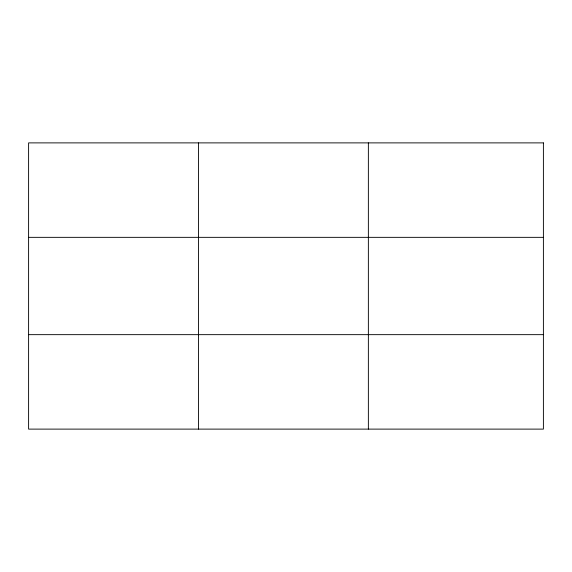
<?xml version="1.0" encoding="UTF-8"?>
<svg xmlns="http://www.w3.org/2000/svg" width="572" height="572" viewBox="0 0 572 572"><rect width="100%" height="100%" fill="white"/><g stroke="black" fill="none" stroke-linecap="round" stroke-linejoin="round"><path stroke-width="0.86" d="M198.484 142.886L198.484 429.114M368.368 142.886L368.368 429.114M28.6 237.344L543.4 237.344M28.6 334.656L543.4 334.656M543.4 142.886L543.4 429.114L28.6 429.114L28.6 142.886L543.4 142.886"/></g></svg>
